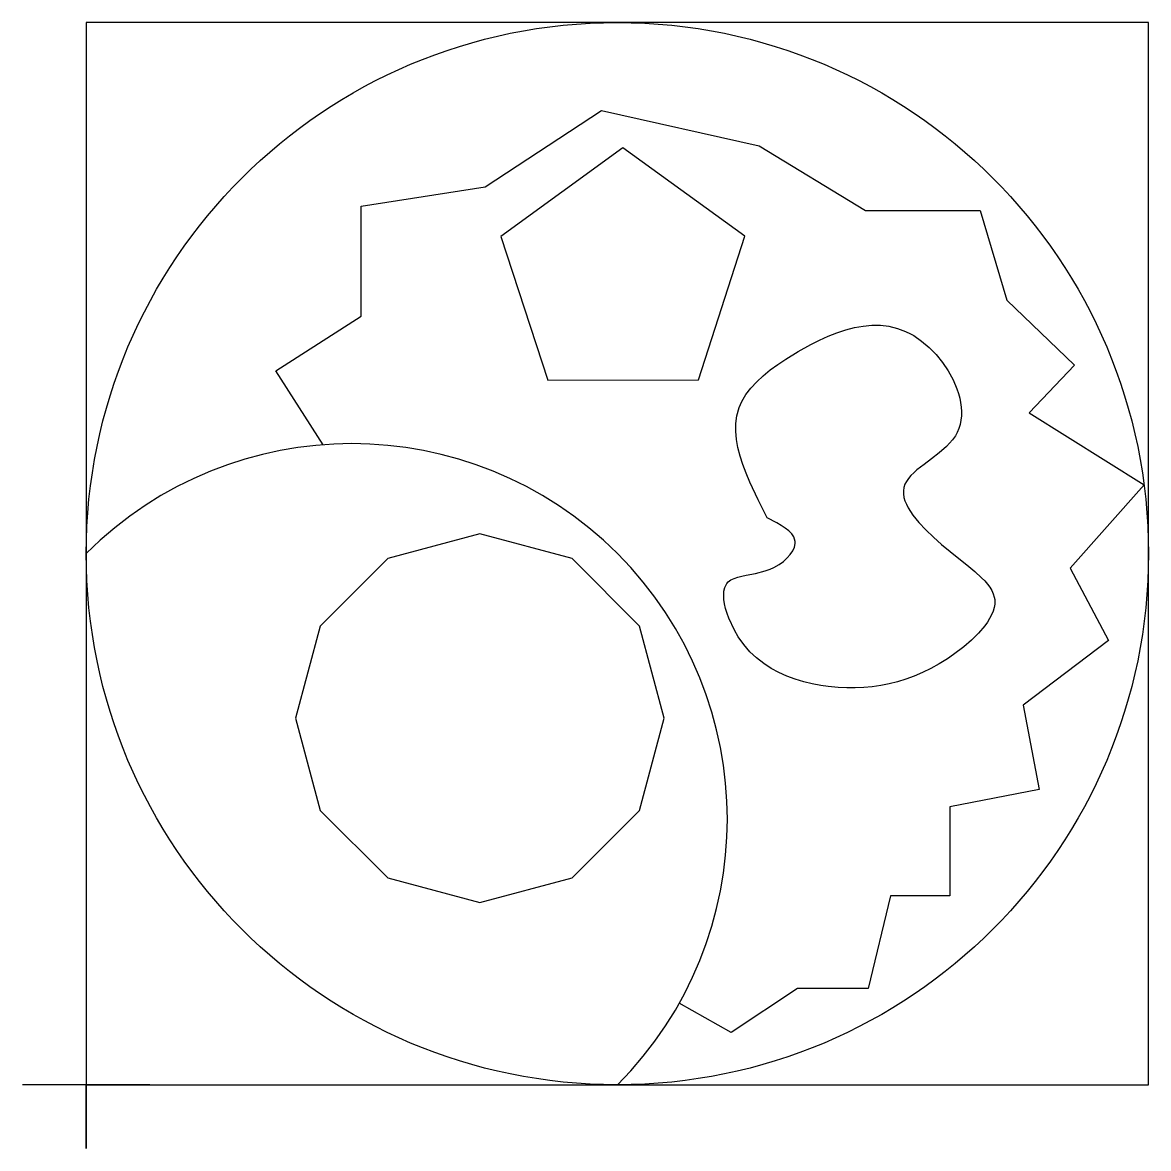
# Model space of a CAD drawing. Header units: millimetres. Extents: x -12 to 200, y -12 to 200.
import ezdxf

# ---------------------------------------------------------------- set-up
doc = ezdxf.new("R2010")
doc.units = ezdxf.units.MM
doc.header["$MEASUREMENT"] = 0
doc.layers.get('Defpoints').update_dxf_attribs({"color": 8})
for name, color, linetype in [('Cut 1', 1, 'Continuous'), ('Cut 2', 2, 'Continuous'), ('Cut 3', 3, 'Continuous')]:
    doc.layers.add(name, color=color, linetype=linetype)
for name, color, linetype, plot in [('Cut 4', 4, 'Continuous', False), ('Cut 5', 5, 'Continuous', False), ('Cut 6', 6, 'Continuous', False), ('Cut 7', 7, 'Continuous', False)]:
    doc.layers.add(name, color=color, linetype=linetype, plot=plot)

msp = doc.modelspace()

# ---------------------------------------------------------------- linework, layer by layer
at = {"layer": 'Cut 1'}
for p, q in [((200, 200), (0, 200)), ((0, 200), (0, 0)), ((200, 0), (200, 200)), ((0, 0), (200, 0))]:
    msp.add_line(p, q, dxfattribs=at)
at = {"layer": 'Cut 2'}
msp.add_circle((100, 100), 100, dxfattribs=at)
at = {"layer": 'Cut 3'}
msp.add_arc((50, 50), 70.71, 315, 135, dxfattribs=at)
at = {"layer": 'Cut 4'}
msp.add_lwpolyline([(44.61, 120.5), (35.7, 134.39), (51.75, 144.68), (51.75, 165.44), (75.11, 169.04), (97.03, 183.46), (126.72, 176.81), (146.7, 164.61), (168.34, 164.61), (173.33, 147.7), (186.1, 135.5), (177.53, 126.53), (199.16, 112.95), (185.27, 97.24), (192.48, 83.66), (176.39, 71.46), (179.44, 55.56), (162.57, 52.33), (162.57, 35.6), (151.41, 35.6), (147.25, 18.14), (133.93, 18.14), (121.45, 9.82), (111.63, 15.34)], dxfattribs=at)
at = {"layer": 'Cut 5'}
msp.add_lwpolyline([(86.91, 132.69), (115.3, 132.74), (124.02, 159.76), (101.03, 176.4), (78.09, 159.68)], close=True, dxfattribs=at)
at = {"layer": 'Cut 6'}
msp.add_lwpolyline([(128.21, 106.71), (126.52, 110.1), (124.96, 113.46), (124.26, 115.12), (123.65, 116.76), (123.12, 118.37), (122.71, 119.96), (122.43, 121.52), (122.29, 123.03), (122.3, 124.51), (122.49, 125.94), (122.92, 127.49), (123.44, 128.66), (124.21, 129.94), (125.15, 131.18), (126.24, 132.36), (127.45, 133.49), (128.79, 134.58), (130.21, 135.63), (131.7, 136.63), (134.03, 138.05), (136.44, 139.39), (138.06, 140.2), (139.7, 140.94), (141.34, 141.59), (142.99, 142.13), (144.64, 142.56), (146.28, 142.85), (147.91, 143), (149.53, 142.99), (151.14, 142.8), (152.72, 142.42), (154.27, 141.84), (155.18, 141.4), (155.8, 141.04), (157.28, 140.03), (158.69, 138.83), (160.02, 137.48), (161.22, 135.99), (162.3, 134.4), (163.21, 132.74), (163.93, 131.03), (164.22, 130.17), (164.45, 129.3), (164.62, 128.45), (164.74, 127.59), (164.78, 126.75), (164.77, 125.92), (164.68, 125.1), (164.52, 124.31), (164.28, 123.54), (163.97, 122.8), (163.64, 122.2), (163.09, 121.42), (162.55, 120.77), (161.94, 120.15), (160.6, 118.98), (159.17, 117.87), (157.74, 116.81), (156.41, 115.77), (155.81, 115.24), (155.26, 114.71), (154.8, 114.17), (154.41, 113.61), (154.12, 113.05), (153.93, 112.46), (153.85, 111.85), (153.86, 111.23), (153.96, 110.6), (154.15, 109.95), (154.42, 109.29), (154.76, 108.62), (155.17, 107.94), (155.64, 107.26), (156.75, 105.88), (158.05, 104.49), (159.5, 103.1), (161.04, 101.74), (162.63, 100.4), (163.99, 99.31), (165.81, 97.87), (167.28, 96.66), (168.59, 95.47), (169.17, 94.88), (169.68, 94.28), (170.13, 93.67), (170.5, 93.06), (170.78, 92.44), (170.97, 91.81), (171.04, 91.38), (171.05, 90.51), (170.94, 89.84), (170.74, 89.16), (170.45, 88.48), (170.09, 87.79), (169.66, 87.1), (169.17, 86.41), (168.01, 85.05), (166.68, 83.73), (165.22, 82.47), (163.29, 80.99), (162.15, 80.21), (160.59, 79.24), (159.03, 78.37), (157.47, 77.6), (155.9, 76.93), (154.33, 76.35), (152.75, 75.86), (151.17, 75.47), (149.58, 75.16), (147.99, 74.93), (146.39, 74.79), (144.79, 74.73), (143.18, 74.74), (141.56, 74.82), (139.67, 75.01), (138.31, 75.2), (136.69, 75.5), (135.08, 75.87), (133.49, 76.35), (131.93, 76.91), (130.42, 77.59), (128.95, 78.38), (127.55, 79.3), (126.22, 80.35), (124.97, 81.53), (123.81, 82.87), (122.75, 84.36), (122.04, 85.57), (121, 87.82), (120.66, 88.73), (120.39, 89.64), (120.19, 90.53), (120.06, 91.38), (120.02, 92.19), (120.07, 92.93), (120.23, 93.6), (120.63, 94.38), (120.88, 94.66), (121.38, 95.04), (121.98, 95.34), (122.67, 95.58), (123.43, 95.77), (124.25, 95.94), (126.02, 96.29), (127.85, 96.75), (128.76, 97.07), (129.44, 97.37), (130.48, 97.97), (131.27, 98.54), (131.96, 99.18), (132.56, 99.85), (133.03, 100.54), (133.35, 101.24), (133.5, 101.92), (133.5, 102.3), (133.22, 103.18), (132.82, 103.75), (132.27, 104.29), (131.61, 104.8), (130.84, 105.3), (130, 105.78), (128.21, 106.71)], close=True, dxfattribs=at)
at = {"layer": 'Cut 7'}
msp.add_lwpolyline([(74.11, 103.72), (56.76, 99.07), (44.05, 86.37), (39.4, 69.01), (44.05, 51.66), (56.76, 38.95), (74.11, 34.3), (91.47, 38.95), (104.17, 51.66), (108.82, 69.01), (104.17, 86.37), (91.47, 99.07)], close=True, dxfattribs=at)
at = {"layer": 'Defpoints'}
msp.add_lwpolyline([(0, 12), (0, -12), (0, 0), (12, 0), (-12, 0)], dxfattribs=at)

doc.saveas('drawing.dxf')
